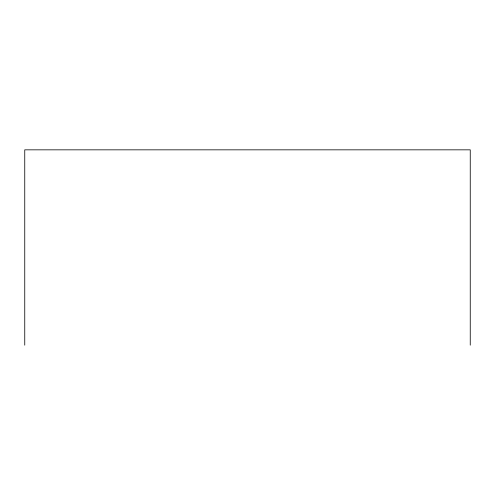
<?xml version="1.0" encoding="UTF-8"?>
<svg xmlns="http://www.w3.org/2000/svg" width="495" height="495" viewBox="0 0 495 495"><rect width="100%" height="100%" fill="white"/><g stroke="black" fill="none" stroke-linecap="round" stroke-linejoin="round"><path stroke-width="0.74" d="M470.25 345.164L470.25 149.837L24.75 149.837L24.75 345.164"/></g></svg>
